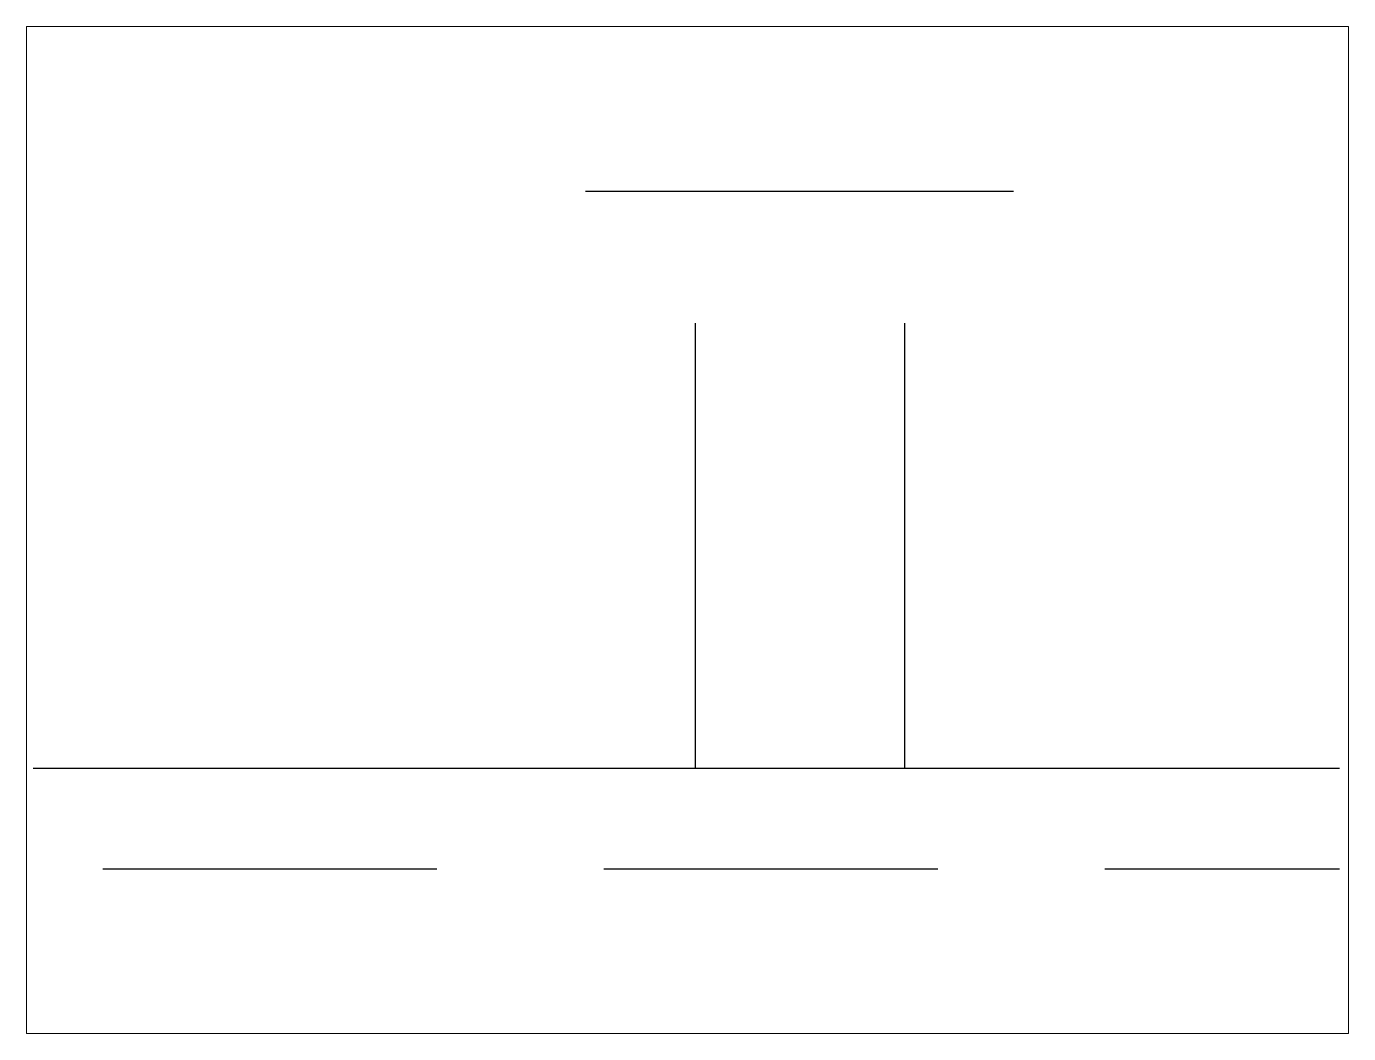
# Paper-space layout 'Layout1' of a CAD drawing. Header units: millimetres. Extents: x 1.05 to 9.45, y 0.8 to 7.2.
# The model-space entities are those that its viewports show. They can reach past a viewport. Long polylines and large blocks are cut down to what shows.
import ezdxf

# ---------------------------------------------------------------- set-up
doc = ezdxf.new("R2010")
doc.units = ezdxf.units.MM
doc.header["$MEASUREMENT"] = 0
doc.linetypes.add('DASHED_2', pattern=[3, 2, -1])
doc.layers.add('K-------ED-', color=1, linetype='Continuous')
doc.styles.add('ISO', font='isocp.shx')

# ---------------------------------------------------------------- blocks, each defined once
blk = doc.blocks.new('I-svets_v')
at = {"layer": 'K-------ED-', "color": 3}
for p, q in [((6.6066, 3.8881), (3.7228, 3.8881)), ((4.4626, 0), (4.4626, 2.9998)), ((5.874, 0), (5.874, 2.9998)), ((0, 0), (8.8045, 0))]:
    blk.add_line(p, q, dxfattribs=at)
at = {"layer": 'K-------ED-', "color": 3, "linetype": 'DASHED_2'}
blk.add_line((0.4697, -0.6783), (8.8045, -0.6783), dxfattribs=at)
at = {"layer": 'K-------ED-', "color": 3, "style": 'ISO'}
blk.add_attdef('D', (1.6635, 0.3366), '', height=3, dxfattribs=at)

msp = doc.modelspace()

# ---------------------------------------------------------------- block references
msp.add_blockref('I-svets_v', (0, 0))

psp = doc.layouts.get("Layout1")

# ---------------------------------------------------------------- viewports
at = {"layer": '0'}
psp.add_viewport(center=(5.25, 4), size=(8.4, 6.4), view_center_point=(4.4092, 1.6065), view_height=6.788945, dxfattribs=at)

doc.saveas('drawing.dxf')
